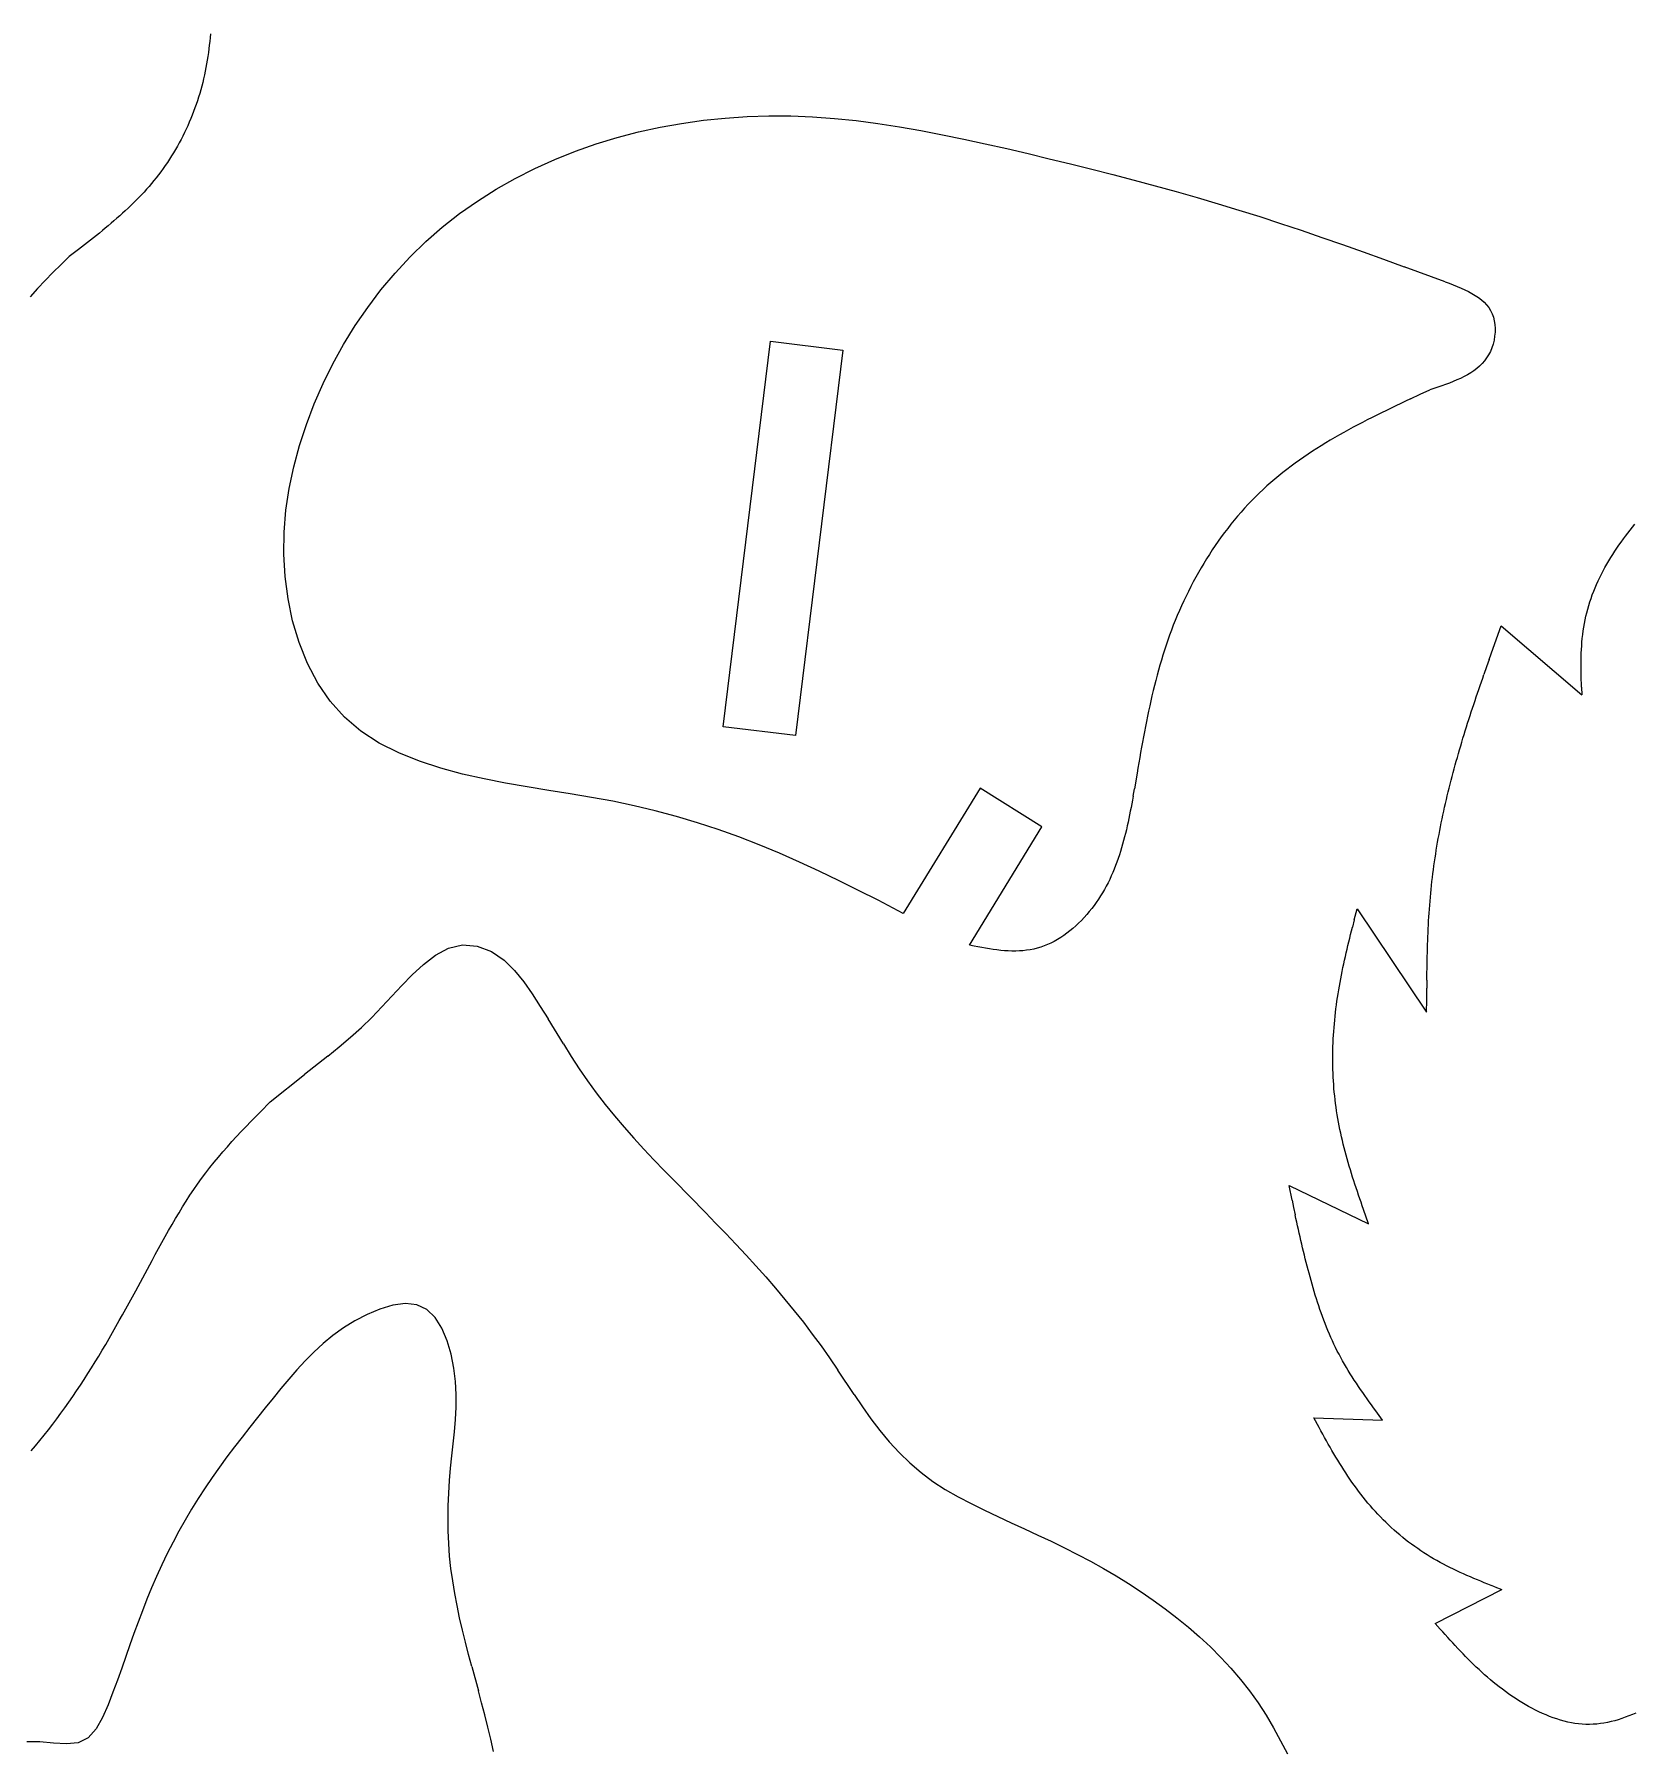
# Model space of a CAD drawing. Extents: x -3475 to 3475, y -2114 to 2114.
# Drawn here: x 1987 to 2620, y -1588 to -909 of the extents above; entities that cross this region are included whole.
import ezdxf

# ---------------------------------------------------------------- set-up
doc = ezdxf.new("R2010")
doc.units = 0
doc.header["$MEASUREMENT"] = 0
doc.layers.get('0').update_dxf_attribs({"linetype": 'CONTINUOUS'})

msp = doc.modelspace()

# ---------------------------------------------------------------- linework, layer by layer
for p, q in [((2056.57, -909.17), (2056.44, -910.67)), ((2055.96, -915.13), (2055.77, -916.62)), ((2056.13, -913.65), (2055.96, -915.13)), ((2056.29, -912.16), (2056.13, -913.65)), ((2056.44, -910.67), (2056.29, -912.16)), ((2054.82, -922.53), (2054.53, -924)), ((2055.09, -921.06), (2054.82, -922.53)), ((2055.33, -919.58), (2055.09, -921.06)), ((2055.56, -918.1), (2055.33, -919.58)), ((2055.77, -916.62), (2055.56, -918.1)), ((2053.54, -928.4), (2053.17, -929.86)), ((2053.89, -926.94), (2053.54, -928.4)), ((2054.22, -925.47), (2053.89, -926.94)), ((2054.53, -924), (2054.22, -925.47)), ((2051.44, -935.65), (2050.96, -937.09)), ((2051.91, -934.21), (2051.44, -935.65)), ((2052.35, -932.77), (2051.91, -934.21)), ((2052.77, -931.32), (2052.35, -932.77)), ((2053.17, -929.86), (2052.77, -931.32)), ((2048.8, -942.75), (2048.21, -944.15)), ((2049.37, -941.35), (2048.8, -942.75)), ((2049.92, -939.93), (2049.37, -941.35)), ((2050.45, -938.51), (2049.92, -939.93)), ((2050.96, -937.09), (2050.45, -938.51)), ((2251.82, -943.4), (2260.45, -942.51)), ((2260.45, -942.51), (2269.11, -941.93)), ((2269.11, -941.93), (2277.78, -941.67)), ((2277.78, -941.67), (2286.44, -941.7)), ((2286.44, -941.7), (2295.08, -942.04)), ((2295.08, -942.04), (2303.7, -942.67)), ((2303.7, -942.67), (2312.3, -943.55)), ((2045.65, -949.64), (2044.95, -950.99)), ((2046.32, -948.28), (2045.65, -949.64)), ((2046.97, -946.91), (2046.32, -948.28)), ((2047.6, -945.54), (2046.97, -946.91)), ((2048.21, -944.15), (2047.6, -945.54)), ((2217.72, -950.24), (2226.15, -948.03)), ((2226.15, -948.03), (2234.65, -946.16)), ((2234.65, -946.16), (2243.21, -944.62)), ((2243.21, -944.62), (2251.82, -943.4)), ((2312.3, -943.55), (2320.87, -944.66)), ((2320.87, -944.66), (2329.43, -945.97)), ((2329.43, -945.97), (2337.96, -947.46)), ((2337.96, -947.46), (2346.48, -949.1)), ((2346.48, -949.1), (2354.98, -950.86)), ((2041.98, -956.26), (2041.19, -957.54)), ((2042.76, -954.96), (2041.98, -956.26)), ((2043.51, -953.65), (2042.76, -954.96)), ((2044.24, -952.32), (2043.51, -953.65)), ((2044.95, -950.99), (2044.24, -952.32)), ((2193.02, -958.92), (2201.13, -955.68)), ((2201.13, -955.68), (2209.37, -952.79)), ((2209.37, -952.79), (2217.72, -950.24)), ((2354.98, -950.86), (2363.46, -952.72)), ((2363.46, -952.72), (2371.93, -954.64)), ((2371.93, -954.64), (2380.38, -956.6)), ((2380.38, -956.6), (2388.81, -958.61)), ((2037.84, -962.55), (2036.96, -963.76)), ((2038.71, -961.32), (2037.84, -962.55)), ((2039.56, -960.08), (2038.71, -961.32)), ((2040.38, -958.82), (2039.56, -960.08)), ((2041.19, -957.54), (2040.38, -958.82)), ((2177.28, -966.45), (2185.06, -962.51)), ((2185.06, -962.51), (2193.02, -958.92)), ((2388.81, -958.61), (2397.24, -960.65)), ((2397.24, -960.65), (2405.64, -962.73)), ((2405.64, -962.73), (2414.03, -964.87)), ((2032.27, -969.59), (2031.28, -970.71)), ((2033.24, -968.45), (2032.27, -969.59)), ((2034.19, -967.3), (2033.24, -968.45)), ((2035.13, -966.14), (2034.19, -967.3)), ((2036.05, -964.96), (2035.13, -966.14)), ((2036.96, -963.76), (2036.05, -964.96)), ((2169.7, -970.74), (2177.28, -966.45)), ((2414.03, -964.87), (2422.39, -967.06)), ((2422.39, -967.06), (2430.74, -969.31)), ((2430.74, -969.31), (2439.07, -971.61)), ((2026.12, -976.11), (2025.05, -977.15)), ((2027.18, -975.05), (2026.12, -976.11)), ((2028.23, -973.99), (2027.18, -975.05)), ((2029.26, -972.91), (2028.23, -973.99)), ((2030.28, -971.81), (2029.26, -972.91)), ((2031.28, -970.71), (2030.28, -971.81)), ((2155.24, -980.38), (2162.34, -975.38)), ((2162.34, -975.38), (2169.7, -970.74)), ((2439.07, -971.61), (2447.38, -973.99)), ((2447.38, -973.99), (2455.66, -976.43)), ((2455.66, -976.43), (2463.93, -978.95)), ((2018.39, -983.21), (2017.25, -984.19)), ((2019.53, -982.22), (2018.39, -983.21)), ((2020.65, -981.23), (2019.53, -982.22)), ((2021.77, -980.22), (2020.65, -981.23)), ((2022.87, -979.21), (2021.77, -980.22)), ((2023.97, -978.19), (2022.87, -979.21)), ((2025.05, -977.15), (2023.97, -978.19)), ((2148.41, -985.73), (2155.24, -980.38)), ((2463.93, -978.95), (2472.17, -981.55)), ((2472.17, -981.55), (2480.39, -984.22)), ((2010.25, -989.93), (2009.06, -990.87)), ((2011.43, -988.99), (2010.25, -989.93)), ((2012.61, -988.04), (2011.43, -988.99)), ((2013.78, -987.09), (2012.61, -988.04)), ((2014.94, -986.13), (2013.78, -987.09)), ((2016.1, -985.16), (2014.94, -986.13)), ((2017.25, -984.19), (2016.1, -985.16)), ((2141.87, -991.45), (2148.41, -985.73)), ((2480.39, -984.22), (2488.59, -986.96)), ((2488.59, -986.96), (2496.77, -989.76)), ((2496.77, -989.76), (2504.93, -992.61)), ((2000.68, -997.38), (1997.43, -1000.5)), ((2004.28, -994.6), (2000.68, -997.38)), ((2005.48, -993.67), (2004.28, -994.6)), ((2006.68, -992.74), (2005.48, -993.67)), ((2007.87, -991.81), (2006.68, -992.74)), ((2009.06, -990.87), (2007.87, -991.81)), ((2135.64, -997.5), (2141.87, -991.45)), ((2504.93, -992.61), (2513.09, -995.5)), ((2513.09, -995.5), (2521.23, -998.43)), ((1994.21, -1003.64), (1991.07, -1006.81)), ((1997.43, -1000.5), (1994.21, -1003.64)), ((2124.13, -1010.56), (2129.72, -1003.88)), ((2129.72, -1003.88), (2135.64, -997.5)), ((2521.23, -998.43), (2529.37, -1001.38)), ((2545.63, -1007.32), (2529.37, -1001.38)), ((1988.03, -1010.03), (1985.13, -1013.31)), ((1991.07, -1006.81), (1988.03, -1010.03)), ((2118.86, -1017.51), (2124.13, -1010.56)), ((2545.63, -1007.32), (2547.21, -1007.93)), ((2547.21, -1007.93), (2548.78, -1008.55)), ((2548.78, -1008.55), (2550.34, -1009.19)), ((2550.34, -1009.19), (2551.86, -1009.84)), ((2551.86, -1009.84), (2553.35, -1010.51)), ((2553.35, -1010.51), (2554.79, -1011.22)), ((2113.94, -1024.73), (2118.86, -1017.51)), ((2554.79, -1011.22), (2556.18, -1011.96)), ((2556.18, -1011.96), (2557.51, -1012.75)), ((2557.51, -1012.75), (2558.76, -1013.59)), ((2558.76, -1013.59), (2559.93, -1014.48)), ((2559.93, -1014.48), (2561.01, -1015.43)), ((2561.01, -1015.43), (2561.98, -1016.46)), ((2561.98, -1016.46), (2562.85, -1017.55)), ((2562.85, -1017.55), (2563.6, -1018.73)), ((2563.6, -1018.73), (2564.22, -1019.99)), ((2564.22, -1019.99), (2564.71, -1021.35)), ((2564.71, -1021.35), (2565.06, -1022.78)), ((2565.06, -1022.78), (2565.28, -1024.27)), ((2565.28, -1024.27), (2565.37, -1025.81)), ((2109.35, -1032.18), (2113.94, -1024.73)), ((2259.7, -1183.56), (2278.45, -1030.86)), ((2278.45, -1030.86), (2307.08, -1034.37)), ((2564.93, -1030.5), (2564.55, -1032.03)), ((2565.19, -1028.94), (2564.93, -1030.5)), ((2565.34, -1027.37), (2565.19, -1028.94)), ((2565.37, -1025.81), (2565.34, -1027.37)), ((2105.11, -1039.84), (2109.35, -1032.18)), ((2307.08, -1034.37), (2288.33, -1187.08)), ((2562.02, -1037.48), (2561.16, -1038.64)), ((2562.8, -1036.24), (2562.02, -1037.48)), ((2563.49, -1034.91), (2562.8, -1036.24)), ((2564.07, -1033.5), (2563.49, -1034.91)), ((2564.55, -1032.03), (2564.07, -1033.5)), ((2101.23, -1047.69), (2105.11, -1039.84)), ((2554.4, -1044.18), (2553.06, -1044.9)), ((2555.69, -1043.4), (2554.4, -1044.18)), ((2556.92, -1042.57), (2555.69, -1043.4)), ((2558.08, -1041.69), (2556.92, -1042.57)), ((2559.18, -1040.74), (2558.08, -1041.69)), ((2560.21, -1039.73), (2559.18, -1040.74)), ((2561.16, -1038.64), (2560.21, -1039.73)), ((2097.71, -1055.72), (2101.23, -1047.69)), ((2535.68, -1051.9), (2539.52, -1050.1)), ((2541.1, -1049.59), (2539.52, -1050.1)), ((2542.66, -1049.07), (2541.1, -1049.59)), ((2544.22, -1048.54), (2542.66, -1049.07)), ((2545.76, -1048), (2544.22, -1048.54)), ((2547.29, -1047.44), (2545.76, -1048)), ((2548.78, -1046.85), (2547.29, -1047.44)), ((2550.25, -1046.24), (2548.78, -1046.85)), ((2551.67, -1045.59), (2550.25, -1046.24)), ((2553.06, -1044.9), (2551.67, -1045.59)), ((2094.58, -1063.9), (2097.71, -1055.72)), ((2522.29, -1058.28), (2520.4, -1059.21)), ((2524.19, -1057.35), (2522.29, -1058.28)), ((2526.1, -1056.43), (2524.19, -1057.35)), ((2528.01, -1055.52), (2526.1, -1056.43)), ((2529.92, -1054.61), (2528.01, -1055.52)), ((2531.84, -1053.7), (2529.92, -1054.61)), ((2531.84, -1053.7), (2535.68, -1051.9)), ((2091.85, -1072.22), (2094.58, -1063.9)), ((2509.17, -1064.98), (2507.33, -1065.98)), ((2511.02, -1063.99), (2509.17, -1064.98)), ((2512.88, -1063.02), (2511.02, -1063.99)), ((2514.75, -1062.05), (2512.88, -1063.02)), ((2516.62, -1061.09), (2514.75, -1062.05)), ((2518.51, -1060.15), (2516.62, -1061.09)), ((2520.4, -1059.21), (2518.51, -1060.15)), ((2498.29, -1071.18), (2496.52, -1072.27)), ((2500.07, -1070.11), (2498.29, -1071.18)), ((2501.87, -1069.06), (2500.07, -1070.11)), ((2503.68, -1068.02), (2501.87, -1069.06)), ((2505.5, -1066.99), (2503.68, -1068.02)), ((2507.33, -1065.98), (2505.5, -1066.99)), ((2089.58, -1080.65), (2091.85, -1072.22)), ((2487.88, -1077.97), (2486.2, -1079.17)), ((2489.58, -1076.79), (2487.88, -1077.97)), ((2491.29, -1075.63), (2489.58, -1076.79)), ((2493.02, -1074.49), (2491.29, -1075.63)), ((2494.76, -1073.37), (2493.02, -1074.49)), ((2496.52, -1072.27), (2494.76, -1073.37)), ((2087.78, -1089.19), (2089.58, -1080.65)), ((2478.08, -1085.51), (2476.51, -1086.85)), ((2479.67, -1084.2), (2478.08, -1085.51)), ((2481.27, -1082.9), (2479.67, -1084.2)), ((2482.9, -1081.64), (2481.27, -1082.9)), ((2484.54, -1080.39), (2482.9, -1081.64)), ((2486.2, -1079.17), (2484.54, -1080.39)), ((2086.51, -1097.81), (2087.78, -1089.19)), ((2471.94, -1091.04), (2470.46, -1092.49)), ((2473.45, -1089.61), (2471.94, -1091.04)), ((2474.97, -1088.22), (2473.45, -1089.61)), ((2476.51, -1086.85), (2474.97, -1088.22)), ((2085.79, -1106.51), (2086.51, -1097.81)), ((2464.78, -1098.54), (2463.41, -1100.12)), ((2466.16, -1096.99), (2464.78, -1098.54)), ((2467.58, -1095.46), (2466.16, -1096.99)), ((2469.01, -1093.96), (2467.58, -1095.46)), ((2470.46, -1092.49), (2469.01, -1093.96)), ((2459.46, -1104.99), (2458.19, -1106.65)), ((2460.75, -1103.34), (2459.46, -1104.99)), ((2462.07, -1101.72), (2460.75, -1103.34)), ((2463.41, -1100.12), (2462.07, -1101.72)), ((2617.97, -1106.85), (2618.89, -1105.68)), ((2618.89, -1105.68), (2619.83, -1104.53)), ((2619.83, -1104.53), (2620.77, -1103.39)), ((2085.66, -1115.26), (2085.79, -1106.51)), ((2454.52, -1111.77), (2453.35, -1113.52)), ((2455.72, -1110.05), (2454.52, -1111.77)), ((2456.94, -1108.34), (2455.72, -1110.05)), ((2458.19, -1106.65), (2456.94, -1108.34)), ((2613.58, -1112.83), (2614.43, -1111.61)), ((2614.43, -1111.61), (2615.29, -1110.4)), ((2615.29, -1110.4), (2616.17, -1109.2)), ((2616.17, -1109.2), (2617.07, -1108.02)), ((2617.07, -1108.02), (2617.97, -1106.85)), ((2086.16, -1124.05), (2085.66, -1115.26)), ((2449.97, -1118.85), (2448.89, -1120.67)), ((2451.07, -1117.06), (2449.97, -1118.85)), ((2452.19, -1115.28), (2451.07, -1117.06)), ((2453.35, -1113.52), (2452.19, -1115.28)), ((2608.88, -1120.46), (2609.61, -1119.16)), ((2609.61, -1119.16), (2610.37, -1117.86)), ((2610.37, -1117.86), (2611.14, -1116.58)), ((2611.14, -1116.58), (2611.94, -1115.32)), ((2611.94, -1115.32), (2612.75, -1114.07)), ((2612.75, -1114.07), (2613.58, -1112.83)), ((2087.31, -1132.87), (2086.16, -1124.05)), ((2445.81, -1126.19), (2444.83, -1128.06)), ((2446.81, -1124.33), (2445.81, -1126.19)), ((2447.84, -1122.49), (2446.81, -1124.33)), ((2448.89, -1120.67), (2447.84, -1122.49)), ((2605.56, -1127.17), (2606.17, -1125.8)), ((2606.17, -1125.8), (2606.81, -1124.45)), ((2606.81, -1124.45), (2607.48, -1123.11)), ((2607.48, -1123.11), (2608.17, -1121.78)), ((2608.17, -1121.78), (2608.88, -1120.46)), ((2089.15, -1141.64), (2087.31, -1132.87)), ((2442.95, -1131.83), (2442.05, -1133.73)), ((2443.88, -1129.94), (2442.95, -1131.83)), ((2444.83, -1128.06), (2443.88, -1129.94)), ((2602.89, -1134.12), (2603.37, -1132.71)), ((2603.37, -1132.71), (2603.87, -1131.31)), ((2603.87, -1131.31), (2604.41, -1129.92)), ((2604.41, -1129.92), (2604.97, -1128.54)), ((2604.97, -1128.54), (2605.56, -1127.17)), ((2439.5, -1139.5), (2438.7, -1141.44)), ((2440.32, -1137.57), (2439.5, -1139.5)), ((2441.17, -1135.64), (2440.32, -1137.57)), ((2442.05, -1133.73), (2441.17, -1135.64)), ((2600.99, -1141.27), (2601.3, -1139.83)), ((2601.3, -1139.83), (2601.65, -1138.39)), ((2601.65, -1138.39), (2602.03, -1136.96)), ((2602.03, -1136.96), (2602.45, -1135.54)), ((2602.45, -1135.54), (2602.89, -1134.12)), ((2091.72, -1150.23), (2089.15, -1141.64)), ((2437.18, -1145.34), (2436.46, -1147.3)), ((2437.93, -1143.38), (2437.18, -1145.34)), ((2438.7, -1141.44), (2437.93, -1143.38)), ((2564.61, -1152.47), (2567.78, -1143.61)), ((2567.78, -1143.61), (2599.68, -1170.88)), ((2600.06, -1147.09), (2600.25, -1145.63)), ((2600.25, -1145.63), (2600.46, -1144.17)), ((2600.46, -1144.17), (2600.71, -1142.72)), ((2600.71, -1142.72), (2600.99, -1141.27)), ((2095.02, -1158.49), (2091.72, -1150.23)), ((2434.44, -1153.21), (2433.82, -1155.2)), ((2435.09, -1151.24), (2434.44, -1153.21)), ((2435.77, -1149.26), (2435.09, -1151.24)), ((2436.46, -1147.3), (2435.77, -1149.26)), ((2563.04, -1156.9), (2564.61, -1152.47)), ((2599.51, -1154.46), (2599.58, -1152.98)), ((2599.58, -1152.98), (2599.66, -1151.5)), ((2599.66, -1151.5), (2599.77, -1150.02)), ((2599.77, -1150.02), (2599.9, -1148.55)), ((2599.9, -1148.55), (2600.06, -1147.09)), ((2099.09, -1166.27), (2095.02, -1158.49)), ((2432.62, -1159.19), (2432.05, -1161.19)), ((2433.21, -1157.19), (2432.62, -1159.19)), ((2433.82, -1155.2), (2433.21, -1157.19)), ((2561.99, -1159.86), (2560.96, -1162.82)), ((2563.04, -1156.9), (2561.99, -1159.86)), ((2599.42, -1158.91), (2599.44, -1157.43)), ((2599.43, -1160.4), (2599.42, -1158.91)), ((2599.44, -1157.43), (2599.46, -1155.94)), ((2599.46, -1155.94), (2599.51, -1154.46)), ((2103.95, -1173.43), (2099.09, -1166.27)), ((2430.98, -1165.2), (2430.46, -1167.22)), ((2431.51, -1163.19), (2430.98, -1165.2)), ((2432.05, -1161.19), (2431.51, -1163.19)), ((2559.42, -1167.26), (2559.93, -1165.78)), ((2559.93, -1165.78), (2560.45, -1164.3)), ((2560.45, -1164.3), (2560.96, -1162.82)), ((2599.44, -1161.9), (2599.43, -1160.4)), ((2599.46, -1163.39), (2599.44, -1161.9)), ((2599.5, -1164.89), (2599.46, -1163.39)), ((2599.54, -1166.38), (2599.5, -1164.89)), ((2599.58, -1167.88), (2599.54, -1166.38)), ((2109.64, -1179.82), (2103.95, -1173.43)), ((2429.02, -1173.29), (2428.56, -1175.32)), ((2429.48, -1171.26), (2429.02, -1173.29)), ((2429.96, -1169.24), (2429.48, -1171.26)), ((2430.46, -1167.22), (2429.96, -1169.24)), ((2556.92, -1174.69), (2557.41, -1173.2)), ((2557.41, -1173.2), (2557.91, -1171.72)), ((2557.91, -1171.72), (2558.41, -1170.23)), ((2558.41, -1170.23), (2558.92, -1168.75)), ((2558.92, -1168.75), (2559.42, -1167.26)), ((2599.58, -1167.88), (2599.68, -1170.88)), ((2116.14, -1185.33), (2109.64, -1179.82)), ((2427.69, -1179.39), (2427.28, -1181.43)), ((2428.12, -1177.35), (2427.69, -1179.39)), ((2428.56, -1175.32), (2428.12, -1177.35)), ((2554.98, -1180.66), (2555.46, -1179.16)), ((2555.46, -1179.16), (2555.94, -1177.67)), ((2555.94, -1177.67), (2556.43, -1176.18)), ((2556.43, -1176.18), (2556.92, -1174.69)), ((2123.36, -1190), (2116.14, -1185.33)), ((2288.33, -1187.08), (2259.7, -1183.56)), ((2426.47, -1185.52), (2426.09, -1187.57)), ((2426.87, -1183.48), (2426.47, -1185.52)), ((2427.28, -1181.43), (2426.87, -1183.48)), ((2552.64, -1188.14), (2553.1, -1186.64)), ((2553.1, -1186.64), (2553.56, -1185.14)), ((2553.56, -1185.14), (2554.03, -1183.65)), ((2554.03, -1183.65), (2554.5, -1182.15)), ((2554.5, -1182.15), (2554.98, -1180.66)), ((2131.14, -1193.94), (2123.36, -1190)), ((2139.34, -1197.23), (2131.14, -1193.94)), ((2424.97, -1193.73), (2424.61, -1195.78)), ((2425.33, -1191.67), (2424.97, -1193.73)), ((2425.71, -1189.62), (2425.33, -1191.67)), ((2426.09, -1187.57), (2425.71, -1189.62)), ((2550.43, -1195.67), (2550.86, -1194.16)), ((2550.86, -1194.16), (2551.3, -1192.65)), ((2551.3, -1192.65), (2551.74, -1191.15)), ((2551.74, -1191.15), (2552.19, -1189.64)), ((2552.19, -1189.64), (2552.64, -1188.14)), ((2147.8, -1199.97), (2139.34, -1197.23)), ((2156.37, -1202.28), (2147.8, -1199.97)), ((2423.9, -1199.9), (2423.56, -1201.96)), ((2424.25, -1197.84), (2423.9, -1199.9)), ((2424.61, -1195.78), (2424.25, -1197.84)), ((2548.76, -1201.73), (2549.16, -1200.21)), ((2549.16, -1200.21), (2549.58, -1198.7)), ((2549.58, -1198.7), (2550, -1197.18)), ((2550, -1197.18), (2550.43, -1195.67)), ((2164.94, -1204.23), (2156.37, -1202.28)), ((2173.5, -1205.91), (2164.94, -1204.23)), ((2182.04, -1207.4), (2173.5, -1205.91)), ((2190.55, -1208.79), (2182.04, -1207.4)), ((2423.56, -1201.96), (2422.52, -1208.14)), ((2547.19, -1207.82), (2547.57, -1206.29)), ((2547.57, -1206.29), (2547.96, -1204.77)), ((2547.96, -1204.77), (2548.35, -1203.25)), ((2548.35, -1203.25), (2548.76, -1201.73)), ((2199.05, -1210.14), (2190.55, -1208.79)), ((2207.52, -1211.55), (2199.05, -1210.14)), ((2215.96, -1213.08), (2207.52, -1211.55)), ((2224.38, -1214.83), (2215.96, -1213.08)), ((2361.4, -1207.87), (2330.94, -1257.57)), ((2385.87, -1223.16), (2361.4, -1207.87)), ((2421.44, -1214.05), (2421.17, -1215.52)), ((2421.72, -1212.57), (2421.44, -1214.05)), ((2421.99, -1211.09), (2421.72, -1212.57)), ((2421.99, -1211.09), (2422.52, -1208.14)), ((2545.38, -1215.46), (2545.72, -1213.93)), ((2545.72, -1213.93), (2546.08, -1212.4)), ((2546.08, -1212.4), (2546.44, -1210.87)), ((2546.44, -1210.87), (2546.81, -1209.34)), ((2546.81, -1209.34), (2547.19, -1207.82)), ((2232.77, -1216.83), (2224.38, -1214.83)), ((2241.12, -1219.08), (2232.77, -1216.83)), ((2249.42, -1221.57), (2241.12, -1219.08)), ((2420.29, -1219.93), (2419.98, -1221.39)), ((2420.59, -1218.46), (2420.29, -1219.93)), ((2420.88, -1216.99), (2420.59, -1218.46)), ((2421.17, -1215.52), (2420.88, -1216.99)), ((2544.06, -1221.61), (2544.38, -1220.07)), ((2544.38, -1220.07), (2544.7, -1218.53)), ((2544.7, -1218.53), (2545.04, -1217)), ((2545.04, -1217), (2545.38, -1215.46)), ((2257.66, -1224.29), (2249.42, -1221.57)), ((2265.83, -1227.21), (2257.66, -1224.29)), ((2273.94, -1230.34), (2265.83, -1227.21)), ((2357.14, -1270.02), (2385.87, -1223.16)), ((2418.62, -1227.2), (2418.24, -1228.64)), ((2418.98, -1225.76), (2418.62, -1227.2)), ((2419.33, -1224.31), (2418.98, -1225.76)), ((2419.66, -1222.85), (2419.33, -1224.31)), ((2419.98, -1221.39), (2419.66, -1222.85)), ((2542.6, -1229.32), (2542.88, -1227.77)), ((2542.88, -1227.77), (2543.16, -1226.23)), ((2543.16, -1226.23), (2543.45, -1224.69)), ((2543.45, -1224.69), (2543.75, -1223.15)), ((2543.75, -1223.15), (2544.06, -1221.61)), ((2281.95, -1233.66), (2273.94, -1230.34)), ((2289.88, -1237.15), (2281.95, -1233.66)), ((2416.56, -1234.33), (2416.09, -1235.74)), ((2417.01, -1232.92), (2416.56, -1234.33)), ((2417.44, -1231.5), (2417.01, -1232.92)), ((2417.85, -1230.07), (2417.44, -1231.5)), ((2418.24, -1228.64), (2417.85, -1230.07)), ((2541.59, -1235.51), (2541.83, -1233.96)), ((2541.83, -1233.96), (2542.08, -1232.41)), ((2542.08, -1232.41), (2542.34, -1230.86)), ((2542.34, -1230.86), (2542.6, -1229.32)), ((2297.73, -1240.79), (2289.88, -1237.15)), ((2305.53, -1244.54), (2297.73, -1240.79)), ((2413.96, -1241.27), (2413.36, -1242.63)), ((2414.53, -1239.9), (2413.96, -1241.27)), ((2415.07, -1238.52), (2414.53, -1239.9)), ((2415.59, -1237.13), (2415.07, -1238.52)), ((2416.09, -1235.74), (2415.59, -1237.13)), ((2540.73, -1241.72), (2540.93, -1240.16)), ((2540.93, -1240.16), (2541.14, -1238.61)), ((2541.14, -1238.61), (2541.36, -1237.06)), ((2541.36, -1237.06), (2541.59, -1235.51)), ((2313.27, -1248.38), (2305.53, -1244.54)), ((2320.99, -1252.28), (2313.27, -1248.38)), ((2410.66, -1247.96), (2409.91, -1249.26)), ((2411.39, -1246.64), (2410.66, -1247.96)), ((2412.07, -1245.32), (2411.39, -1246.64)), ((2412.73, -1243.98), (2412.07, -1245.32)), ((2413.36, -1242.63), (2412.73, -1243.98)), ((2539.87, -1249.5), (2540.02, -1247.94)), ((2540.02, -1247.94), (2540.18, -1246.39)), ((2540.18, -1246.39), (2540.35, -1244.83)), ((2540.35, -1244.83), (2540.53, -1243.27)), ((2540.53, -1243.27), (2540.73, -1241.72)), ((2330.94, -1257.57), (2320.99, -1252.28)), ((2406.53, -1254.34), (2405.6, -1255.56)), ((2407.43, -1253.09), (2406.53, -1254.34)), ((2408.29, -1251.83), (2407.43, -1253.09)), ((2409.12, -1250.55), (2408.29, -1251.83)), ((2409.91, -1249.26), (2409.12, -1250.55)), ((2539.35, -1255.74), (2539.47, -1254.18)), ((2539.47, -1254.18), (2539.59, -1252.62)), ((2539.59, -1252.62), (2539.72, -1251.06)), ((2539.72, -1251.06), (2539.87, -1249.5)), ((2400.44, -1261.32), (2399.32, -1262.38)), ((2401.54, -1260.23), (2400.44, -1261.32)), ((2402.6, -1259.11), (2401.54, -1260.23)), ((2403.63, -1257.95), (2402.6, -1259.11)), ((2404.63, -1256.77), (2403.63, -1257.95)), ((2405.6, -1255.56), (2404.63, -1256.77)), ((2509.58, -1259.97), (2508.85, -1262.88)), ((2509.58, -1259.97), (2510.68, -1255.6)), ((2510.68, -1255.6), (2538.26, -1296.53)), ((2538.88, -1263.56), (2538.96, -1262)), ((2538.96, -1262), (2539.05, -1260.43)), ((2539.05, -1260.43), (2539.14, -1258.87)), ((2539.14, -1258.87), (2539.24, -1257.31)), ((2539.24, -1257.31), (2539.35, -1255.74)), ((2390.77, -1268.53), (2389.46, -1269.21)), ((2392.06, -1267.81), (2390.77, -1268.53)), ((2393.33, -1267.02), (2392.06, -1267.81)), ((2394.57, -1266.19), (2393.33, -1267.02)), ((2395.8, -1265.3), (2394.57, -1266.19)), ((2397, -1264.37), (2395.8, -1265.3)), ((2398.17, -1263.39), (2397, -1264.37)), ((2399.32, -1262.38), (2398.17, -1263.39)), ((2507.08, -1270.17), (2507.43, -1268.71)), ((2507.43, -1268.71), (2507.78, -1267.25)), ((2507.78, -1267.25), (2508.13, -1265.79)), ((2508.13, -1265.79), (2508.49, -1264.34)), ((2508.49, -1264.34), (2508.85, -1262.88)), ((2538.63, -1269.83), (2538.68, -1268.26)), ((2538.68, -1268.26), (2538.74, -1266.7)), ((2538.74, -1266.7), (2538.81, -1265.13)), ((2538.81, -1265.13), (2538.88, -1263.56)), ((2140.93, -1277.76), (2145.73, -1274.04)), ((2145.73, -1274.04), (2150.92, -1271.2)), ((2150.92, -1271.2), (2156.47, -1269.86)), ((2156.47, -1269.86), (2162.26, -1270.44)), ((2162.26, -1270.44), (2167.88, -1272.61)), ((2167.88, -1272.61), (2172.85, -1275.92)), ((2359, -1270.43), (2357.14, -1270.02)), ((2360.52, -1270.73), (2359, -1270.43)), ((2362.04, -1271.01), (2360.52, -1270.73)), ((2363.56, -1271.28), (2362.04, -1271.01)), ((2365.08, -1271.53), (2363.56, -1271.28)), ((2366.59, -1271.75), (2365.08, -1271.53)), ((2368.09, -1271.95), (2366.59, -1271.75)), ((2369.59, -1272.11), (2368.09, -1271.95)), ((2371.08, -1272.24), (2369.59, -1272.11)), ((2372.56, -1272.33), (2371.08, -1272.24)), ((2374.03, -1272.38), (2372.56, -1272.33)), ((2375.5, -1272.38), (2374.03, -1272.38)), ((2376.95, -1272.33), (2375.5, -1272.38)), ((2378.39, -1272.24), (2376.95, -1272.33)), ((2379.82, -1272.08), (2378.39, -1272.24)), ((2381.24, -1271.87), (2379.82, -1272.08)), ((2382.65, -1271.59), (2381.24, -1271.87)), ((2384.04, -1271.25), (2382.65, -1271.59)), ((2385.42, -1270.84), (2384.04, -1271.25)), ((2386.78, -1270.36), (2385.42, -1270.84)), ((2388.13, -1269.81), (2386.78, -1270.36)), ((2389.46, -1269.21), (2388.13, -1269.81)), ((2505.75, -1276.02), (2506.07, -1274.56)), ((2506.07, -1274.56), (2506.4, -1273.09)), ((2506.4, -1273.09), (2506.74, -1271.63)), ((2506.74, -1271.63), (2507.08, -1270.17)), ((2538.46, -1276.1), (2538.49, -1274.53)), ((2538.49, -1274.53), (2538.53, -1272.97)), ((2538.53, -1272.97), (2538.58, -1271.4)), ((2538.58, -1271.4), (2538.63, -1269.83)), ((2132.36, -1285.97), (2136.5, -1281.79)), ((2136.5, -1281.79), (2140.93, -1277.76)), ((2172.85, -1275.92), (2177.03, -1280.01)), ((2177.03, -1280.01), (2180.66, -1284.59)), ((2504.24, -1283.36), (2504.53, -1281.89)), ((2504.53, -1281.89), (2504.82, -1280.42)), ((2504.82, -1280.42), (2505.12, -1278.95)), ((2505.12, -1278.95), (2505.43, -1277.49)), ((2505.43, -1277.49), (2505.75, -1276.02)), ((2538.36, -1282.38), (2538.38, -1280.81)), ((2538.38, -1280.81), (2538.4, -1279.24)), ((2538.4, -1279.24), (2538.43, -1277.67)), ((2538.43, -1277.67), (2538.46, -1276.1)), ((2128.4, -1290.21), (2132.36, -1285.97)), ((2180.66, -1284.59), (2184.02, -1289.38)), ((2503.2, -1289.27), (2503.45, -1287.79)), ((2503.45, -1287.79), (2503.7, -1286.31)), ((2503.7, -1286.31), (2503.97, -1284.84)), ((2503.97, -1284.84), (2504.24, -1283.36)), ((2538.28, -1291.81), (2538.31, -1287.1)), ((2538.34, -1283.95), (2538.31, -1287.1)), ((2538.34, -1283.95), (2538.36, -1282.38)), ((2120.52, -1298.63), (2124.49, -1294.46)), ((2124.49, -1294.46), (2128.4, -1290.21)), ((2184.02, -1289.38), (2187.22, -1294.27)), ((2187.22, -1294.27), (2190.32, -1299.21)), ((2502.16, -1296.7), (2502.35, -1295.21)), ((2502.35, -1295.21), (2502.54, -1293.72)), ((2502.54, -1293.72), (2502.75, -1292.24)), ((2502.75, -1292.24), (2502.97, -1290.75)), ((2502.97, -1290.75), (2503.2, -1289.27)), ((2538.26, -1296.53), (2538.28, -1291.81)), ((2112.06, -1306.54), (2116.39, -1302.66)), ((2116.39, -1302.66), (2120.52, -1298.63)), ((2196.41, -1309.16), (2190.32, -1299.21)), ((2501.46, -1304.2), (2501.57, -1302.69)), ((2501.57, -1302.69), (2501.7, -1301.19)), ((2501.7, -1301.19), (2501.84, -1299.69)), ((2501.84, -1299.69), (2502, -1298.2)), ((2502, -1298.2), (2502.16, -1296.7)), ((2107.6, -1310.3), (2112.06, -1306.54)), ((2196.41, -1309.16), (2199.49, -1314.1)), ((2501.15, -1310.21), (2501.21, -1308.71)), ((2501.21, -1308.71), (2501.28, -1307.2)), ((2501.28, -1307.2), (2501.36, -1305.7)), ((2501.36, -1305.7), (2501.46, -1304.2)), ((2103.04, -1313.98), (2093.87, -1321.25)), ((2103.04, -1313.98), (2107.6, -1310.3)), ((2199.49, -1314.1), (2202.66, -1318.98)), ((2501.08, -1314.74), (2501.09, -1313.23)), ((2501.08, -1316.24), (2501.08, -1314.74)), ((2501.1, -1317.75), (2501.08, -1316.24)), ((2501.09, -1313.23), (2501.11, -1311.72)), ((2501.11, -1311.72), (2501.15, -1310.21)), ((2080.2, -1332.14), (2093.87, -1321.25)), ((2202.66, -1318.98), (2205.96, -1323.78)), ((2501.14, -1319.25), (2501.1, -1317.75)), ((2501.19, -1320.76), (2501.14, -1319.25)), ((2501.26, -1322.26), (2501.19, -1320.76)), ((2501.34, -1323.76), (2501.26, -1322.26)), ((2205.96, -1323.78), (2209.41, -1328.48)), ((2209.41, -1328.48), (2212.98, -1333.09)), ((2501.44, -1325.27), (2501.34, -1323.76)), ((2501.55, -1326.76), (2501.44, -1325.27)), ((2501.68, -1328.26), (2501.55, -1326.76)), ((2501.83, -1329.76), (2501.68, -1328.26)), ((2502, -1331.25), (2501.83, -1329.76)), ((2074.47, -1337.96), (2076.37, -1336.02)), ((2080.2, -1332.14), (2076.37, -1336.02)), ((2212.98, -1333.09), (2216.66, -1337.62)), ((2502.18, -1332.74), (2502, -1331.25)), ((2502.38, -1334.22), (2502.18, -1332.74)), ((2502.59, -1335.71), (2502.38, -1334.22)), ((2502.82, -1337.19), (2502.59, -1335.71)), ((2068.81, -1343.84), (2070.68, -1341.87)), ((2070.68, -1341.87), (2072.57, -1339.91)), ((2072.57, -1339.91), (2074.47, -1337.96)), ((2216.66, -1337.62), (2220.45, -1342.07)), ((2220.45, -1342.07), (2224.31, -1346.45)), ((2503.07, -1338.66), (2502.82, -1337.19)), ((2503.34, -1340.14), (2503.07, -1338.66)), ((2503.62, -1341.6), (2503.34, -1340.14)), ((2503.92, -1343.07), (2503.62, -1341.6)), ((2504.23, -1344.53), (2503.92, -1343.07)), ((2061.53, -1351.87), (2063.31, -1349.84)), ((2063.31, -1349.84), (2065.12, -1347.82)), ((2065.12, -1347.82), (2066.96, -1345.82)), ((2066.96, -1345.82), (2068.81, -1343.84)), ((2224.31, -1346.45), (2228.25, -1350.77)), ((2504.56, -1345.99), (2504.23, -1344.53)), ((2504.9, -1347.45), (2504.56, -1345.99)), ((2505.25, -1348.9), (2504.9, -1347.45)), ((2505.62, -1350.35), (2505.25, -1348.9)), ((2056.36, -1358.12), (2058.05, -1356.01)), ((2058.05, -1356.01), (2059.77, -1353.93)), ((2059.77, -1353.93), (2061.53, -1351.87)), ((2228.25, -1350.77), (2232.24, -1355.03)), ((2232.24, -1355.03), (2236.27, -1359.24)), ((2506, -1351.8), (2505.62, -1350.35)), ((2506.39, -1353.25), (2506, -1351.8)), ((2506.79, -1354.69), (2506.39, -1353.25)), ((2507.2, -1356.13), (2506.79, -1354.69)), ((2507.63, -1357.57), (2507.2, -1356.13)), ((2051.52, -1364.62), (2053.09, -1362.42)), ((2053.09, -1362.42), (2054.71, -1360.26)), ((2054.71, -1360.26), (2056.36, -1358.12)), ((2236.27, -1359.24), (2240.34, -1363.42)), ((2240.34, -1363.42), (2252.6, -1375.89)), ((2508.06, -1359.01), (2507.63, -1357.57)), ((2508.5, -1360.44), (2508.06, -1359.01)), ((2508.95, -1361.88), (2508.5, -1360.44)), ((2509.4, -1363.31), (2508.95, -1361.88)), ((2509.86, -1364.74), (2509.4, -1363.31)), ((2047, -1371.37), (2048.48, -1369.09)), ((2048.48, -1369.09), (2049.98, -1366.85)), ((2049.98, -1366.85), (2051.52, -1364.62)), ((2483.75, -1365.2), (2515.25, -1380.41)), ((2484.97, -1371.01), (2483.75, -1365.2)), ((2510.33, -1366.17), (2509.86, -1364.74)), ((2510.81, -1367.6), (2510.33, -1366.17)), ((2511.29, -1369.02), (2510.81, -1367.6)), ((2511.77, -1370.45), (2511.29, -1369.02)), ((2512.26, -1371.87), (2511.77, -1370.45)), ((2042.75, -1378.3), (2044.14, -1375.97)), ((2044.14, -1375.97), (2045.56, -1373.66)), ((2045.56, -1373.66), (2047, -1371.37)), ((2252.6, -1375.89), (2256.67, -1380.07)), ((2484.97, -1371.01), (2485.58, -1373.92)), ((2485.58, -1373.92), (2486.2, -1376.82)), ((2486.51, -1378.27), (2486.2, -1376.82)), ((2512.75, -1373.3), (2512.26, -1371.87)), ((2513.25, -1374.72), (2512.75, -1373.3)), ((2515.25, -1380.41), (2513.25, -1374.72)), ((2038.68, -1385.37), (2040.02, -1383.01)), ((2040.02, -1383.01), (2041.37, -1380.65)), ((2041.37, -1380.65), (2042.75, -1378.3)), ((2256.67, -1380.07), (2260.71, -1384.27)), ((2486.83, -1379.73), (2486.51, -1378.27)), ((2487.15, -1381.18), (2486.83, -1379.73)), ((2487.47, -1382.63), (2487.15, -1381.18)), ((2487.79, -1384.08), (2487.47, -1382.63)), ((2488.12, -1385.53), (2487.79, -1384.08)), ((2034.74, -1392.52), (2036.05, -1390.13)), ((2036.05, -1390.13), (2037.36, -1387.75)), ((2037.36, -1387.75), (2038.68, -1385.37)), ((2260.71, -1384.27), (2264.72, -1388.5)), ((2264.72, -1388.5), (2268.7, -1392.77)), ((2488.46, -1386.98), (2488.12, -1385.53)), ((2488.8, -1388.43), (2488.46, -1386.98)), ((2489.14, -1389.87), (2488.8, -1388.43)), ((2489.49, -1391.32), (2489.14, -1389.87)), ((2026.99, -1406.86), (2033.45, -1394.91)), ((2033.45, -1394.91), (2034.74, -1392.52)), ((2268.7, -1392.77), (2272.63, -1397.08)), ((2272.63, -1397.08), (2276.51, -1401.43)), ((2489.84, -1392.77), (2489.49, -1391.32)), ((2490.2, -1394.21), (2489.84, -1392.77)), ((2490.56, -1395.66), (2490.2, -1394.21)), ((2490.93, -1397.1), (2490.56, -1395.66)), ((2491.31, -1398.55), (2490.93, -1397.1)), ((2276.51, -1401.43), (2280.33, -1405.83)), ((2491.69, -1399.99), (2491.31, -1398.55)), ((2492.08, -1401.43), (2491.69, -1399.99)), ((2492.48, -1402.87), (2492.08, -1401.43)), ((2492.89, -1404.31), (2492.48, -1402.87)), ((2493.3, -1405.75), (2492.89, -1404.31)), ((2024.4, -1411.62), (2025.7, -1409.24)), ((2025.7, -1409.24), (2026.99, -1406.86)), ((2280.33, -1405.83), (2284.09, -1410.29)), ((2284.09, -1410.29), (2287.79, -1414.81)), ((2493.73, -1407.18), (2493.3, -1405.75)), ((2494.16, -1408.61), (2493.73, -1407.18)), ((2494.61, -1410.04), (2494.16, -1408.61)), ((2495.06, -1411.46), (2494.61, -1410.04)), ((2020.47, -1418.73), (2021.79, -1416.37)), ((2021.79, -1416.37), (2023.1, -1413.99)), ((2023.1, -1413.99), (2024.4, -1411.62)), ((2118.61, -1416.28), (2113.74, -1418.84)), ((2123.71, -1414.12), (2118.61, -1416.28)), ((2128.85, -1412.6), (2123.71, -1414.12)), ((2133.8, -1411.97), (2128.85, -1412.6)), ((2138.36, -1412.48), (2133.8, -1411.97)), ((2142.31, -1414.36), (2138.36, -1412.48)), ((2145.6, -1417.54), (2142.31, -1414.36)), ((2148.25, -1421.75), (2145.6, -1417.54)), ((2287.79, -1414.81), (2291.41, -1419.38)), ((2495.53, -1412.88), (2495.06, -1411.46)), ((2496.01, -1414.29), (2495.53, -1412.88)), ((2496.5, -1415.7), (2496.01, -1414.29)), ((2497, -1417.11), (2496.5, -1415.7)), ((2497.52, -1418.5), (2497, -1417.11)), ((2016.46, -1425.79), (2017.81, -1423.45)), ((2017.81, -1423.45), (2019.15, -1421.09)), ((2019.15, -1421.09), (2020.47, -1418.73)), ((2105.06, -1424.64), (2101.17, -1427.82)), ((2109.24, -1421.63), (2105.06, -1424.64)), ((2113.74, -1418.84), (2109.24, -1421.63)), ((2150.34, -1426.68), (2148.25, -1421.75)), ((2291.41, -1419.38), (2294.96, -1424.02)), ((2294.96, -1424.02), (2298.41, -1428.71)), ((2498.05, -1419.89), (2497.52, -1418.5)), ((2498.6, -1421.28), (2498.05, -1419.89)), ((2499.16, -1422.66), (2498.6, -1421.28)), ((2499.73, -1424.03), (2499.16, -1422.66)), ((2500.33, -1425.39), (2499.73, -1424.03)), ((2012.33, -1432.79), (2013.72, -1430.47)), ((2013.72, -1430.47), (2015.1, -1428.13)), ((2015.1, -1428.13), (2016.46, -1425.79)), ((2097.51, -1431.16), (2094.06, -1434.64)), ((2101.17, -1427.82), (2097.51, -1431.16)), ((2151.89, -1432.03), (2150.34, -1426.68)), ((2298.41, -1428.71), (2301.78, -1433.48)), ((2500.93, -1426.74), (2500.33, -1425.39)), ((2501.56, -1428.09), (2500.93, -1426.74)), ((2502.2, -1429.42), (2501.56, -1428.09)), ((2502.87, -1430.75), (2502.2, -1429.42)), ((2503.55, -1432.06), (2502.87, -1430.75)), ((2008.04, -1439.7), (2009.49, -1437.41)), ((2009.49, -1437.41), (2010.92, -1435.1)), ((2010.92, -1435.1), (2012.33, -1432.79)), ((2090.77, -1438.23), (2087.59, -1441.9)), ((2094.06, -1434.64), (2090.77, -1438.23)), ((2152.96, -1437.52), (2151.89, -1432.03)), ((2153.6, -1442.86), (2152.96, -1437.52)), ((2301.78, -1433.48), (2305.05, -1438.3)), ((2311.5, -1448.03), (2305.05, -1438.3)), ((2504.25, -1433.37), (2503.55, -1432.06)), ((2504.96, -1434.67), (2504.25, -1433.37)), ((2505.7, -1435.95), (2504.96, -1434.67)), ((2506.45, -1437.23), (2505.7, -1435.95)), ((2507.21, -1438.5), (2506.45, -1437.23)), ((2003.59, -1446.51), (2005.1, -1444.25)), ((2005.1, -1444.25), (2006.58, -1441.98)), ((2006.58, -1441.98), (2008.04, -1439.7)), ((2087.59, -1441.9), (2084.48, -1445.64)), ((2153.88, -1448.01), (2153.6, -1442.86)), ((2508, -1439.76), (2507.21, -1438.5)), ((2508.79, -1441.02), (2508, -1439.76)), ((2509.6, -1442.26), (2508.79, -1441.02)), ((2510.41, -1443.51), (2509.6, -1442.26)), ((2511.24, -1444.74), (2510.41, -1443.51)), ((2512.08, -1445.97), (2511.24, -1444.74)), ((1998.96, -1453.19), (2000.53, -1450.98)), ((2000.53, -1450.98), (2002.07, -1448.75)), ((2002.07, -1448.75), (2003.59, -1446.51)), ((2081.4, -1449.42), (2078.32, -1453.23)), ((2084.48, -1445.64), (2081.4, -1449.42)), ((2153.85, -1453), (2153.88, -1448.01)), ((2311.5, -1448.03), (2314.77, -1452.85)), ((2512.93, -1447.2), (2512.08, -1445.97)), ((2513.78, -1448.42), (2512.93, -1447.2)), ((2514.65, -1449.64), (2513.78, -1448.42)), ((2515.52, -1450.85), (2514.65, -1449.64)), ((2516.39, -1452.06), (2515.52, -1450.85)), ((1994.12, -1459.75), (1995.76, -1457.58)), ((1995.76, -1457.58), (1997.37, -1455.39)), ((1997.37, -1455.39), (1998.96, -1453.19)), ((2075.24, -1457.06), (2072.17, -1460.92)), ((2078.32, -1453.23), (2075.24, -1457.06)), ((2153.19, -1462.71), (2153.6, -1457.89)), ((2153.6, -1457.89), (2153.85, -1453)), ((2314.77, -1452.85), (2318.16, -1457.6)), ((2318.16, -1457.6), (2321.7, -1462.24)), ((2493.52, -1457.17), (2520.81, -1458.09)), ((2495.66, -1461.09), (2493.52, -1457.17)), ((2517.27, -1453.27), (2516.39, -1452.06)), ((2518.15, -1454.48), (2517.27, -1453.27)), ((2520.81, -1458.09), (2518.15, -1454.48)), ((1989.07, -1466.14), (1990.78, -1464.03)), ((1990.78, -1464.03), (1992.46, -1461.9)), ((1992.46, -1461.9), (1994.12, -1459.75)), ((2069.12, -1464.82), (2066.1, -1468.75)), ((2072.17, -1460.92), (2069.12, -1464.82)), ((2152.69, -1467.5), (2153.19, -1462.71)), ((2321.7, -1462.24), (2325.45, -1466.73)), ((2496.38, -1462.4), (2495.66, -1461.09)), ((2497.1, -1463.7), (2496.38, -1462.4)), ((2497.82, -1465), (2497.1, -1463.7)), ((2498.55, -1466.3), (2497.82, -1465)), ((1985.57, -1470.31), (1987.33, -1468.24)), ((1987.33, -1468.24), (1989.07, -1466.14)), ((2066.1, -1468.75), (2063.11, -1472.72)), ((2151.71, -1477.17), (2152.18, -1472.31)), ((2152.18, -1472.31), (2152.69, -1467.5)), ((2325.45, -1466.73), (2329.42, -1471.03)), ((2329.42, -1471.03), (2333.63, -1475.09)), ((2499.28, -1467.59), (2498.55, -1466.3)), ((2500.02, -1468.88), (2499.28, -1467.59)), ((2500.77, -1470.17), (2500.02, -1468.88)), ((2501.52, -1471.45), (2500.77, -1470.17)), ((2502.28, -1472.73), (2501.52, -1471.45)), ((2060.17, -1476.75), (2057.3, -1480.82)), ((2063.11, -1472.72), (2060.17, -1476.75)), ((2151.31, -1482.08), (2151.71, -1477.17)), ((2333.63, -1475.09), (2338.06, -1478.89)), ((2338.06, -1478.89), (2342.73, -1482.37)), ((2503.04, -1474), (2502.28, -1472.73)), ((2503.82, -1475.26), (2503.04, -1474)), ((2504.6, -1476.52), (2503.82, -1475.26)), ((2505.4, -1477.77), (2504.6, -1476.52)), ((2506.2, -1479.02), (2505.4, -1477.77)), ((2507.02, -1480.25), (2506.2, -1479.02)), ((2054.49, -1484.95), (2051.76, -1489.14)), ((2057.3, -1480.82), (2054.49, -1484.95)), ((2151, -1487.03), (2151.31, -1482.08)), ((2342.73, -1482.37), (2347.61, -1485.55)), ((2347.61, -1485.55), (2352.66, -1488.48)), ((2507.85, -1481.48), (2507.02, -1480.25)), ((2508.69, -1482.7), (2507.85, -1481.48)), ((2509.54, -1483.91), (2508.69, -1482.7)), ((2510.41, -1485.11), (2509.54, -1483.91)), ((2511.3, -1486.3), (2510.41, -1485.11)), ((2051.76, -1489.14), (2049.11, -1493.39)), ((2150.7, -1497), (2150.79, -1492.01)), ((2150.79, -1492.01), (2151, -1487.03)), ((2352.66, -1488.48), (2357.84, -1491.2)), ((2357.84, -1491.2), (2363.09, -1493.78)), ((2512.19, -1487.48), (2511.3, -1486.3)), ((2513.11, -1488.65), (2512.19, -1487.48)), ((2514.04, -1489.8), (2513.11, -1488.65)), ((2514.99, -1490.95), (2514.04, -1489.8)), ((2515.96, -1492.08), (2514.99, -1490.95)), ((2516.94, -1493.2), (2515.96, -1492.08)), ((2046.56, -1497.71), (2044.11, -1502.09)), ((2049.11, -1493.39), (2046.56, -1497.71)), ((2150.75, -1502), (2150.7, -1497)), ((2363.09, -1493.78), (2368.38, -1496.28)), ((2368.38, -1496.28), (2373.68, -1498.73)), ((2373.68, -1498.73), (2378.98, -1501.16)), ((2517.94, -1494.31), (2516.94, -1493.2)), ((2518.96, -1495.4), (2517.94, -1494.31)), ((2519.99, -1496.48), (2518.96, -1495.4)), ((2521.03, -1497.54), (2519.99, -1496.48)), ((2522.09, -1498.59), (2521.03, -1497.54)), ((2523.17, -1499.63), (2522.09, -1498.59)), ((2044.11, -1502.09), (2041.76, -1506.51)), ((2150.95, -1506.99), (2150.75, -1502)), ((2378.98, -1501.16), (2384.26, -1503.61)), ((2384.26, -1503.61), (2389.53, -1506.09)), ((2389.53, -1506.09), (2394.77, -1508.65)), ((2524.26, -1500.64), (2523.17, -1499.63)), ((2525.37, -1501.65), (2524.26, -1500.64)), ((2526.49, -1502.63), (2525.37, -1501.65)), ((2527.63, -1503.6), (2526.49, -1502.63)), ((2528.78, -1504.55), (2527.63, -1503.6)), ((2529.94, -1505.48), (2528.78, -1504.55)), ((2531.12, -1506.4), (2529.94, -1505.48)), ((2039.5, -1510.98), (2037.33, -1515.48)), ((2041.76, -1506.51), (2039.5, -1510.98)), ((2151.31, -1511.95), (2150.95, -1506.99)), ((2151.84, -1516.9), (2151.31, -1511.95)), ((2394.77, -1508.65), (2399.97, -1511.29)), ((2399.97, -1511.29), (2405.12, -1514.03)), ((2532.31, -1507.29), (2531.12, -1506.4)), ((2533.51, -1508.17), (2532.31, -1507.29)), ((2534.72, -1509.02), (2533.51, -1508.17)), ((2535.95, -1509.86), (2534.72, -1509.02)), ((2537.19, -1510.68), (2535.95, -1509.86)), ((2538.44, -1511.47), (2537.19, -1510.68)), ((2539.71, -1512.24), (2538.44, -1511.47)), ((2540.98, -1513), (2539.71, -1512.24)), ((2542.27, -1513.73), (2540.98, -1513)), ((2037.33, -1515.48), (2035.26, -1520)), ((2152.52, -1521.81), (2151.84, -1516.9)), ((2405.12, -1514.03), (2410.21, -1516.87)), ((2410.21, -1516.87), (2415.25, -1519.82)), ((2415.25, -1519.82), (2420.23, -1522.88)), ((2543.56, -1514.45), (2542.27, -1513.73)), ((2544.87, -1515.14), (2543.56, -1514.45)), ((2546.18, -1515.82), (2544.87, -1515.14)), ((2547.5, -1516.49), (2546.18, -1515.82)), ((2548.83, -1517.14), (2547.5, -1516.49)), ((2550.17, -1517.77), (2548.83, -1517.14)), ((2551.52, -1518.4), (2550.17, -1517.77)), ((2552.87, -1519.01), (2551.52, -1518.4)), ((2554.23, -1519.61), (2552.87, -1519.01)), ((2555.59, -1520.2), (2554.23, -1519.61)), ((2033.29, -1524.54), (2031.4, -1529.07)), ((2035.26, -1520), (2033.29, -1524.54)), ((2153.33, -1526.71), (2152.52, -1521.81)), ((2420.23, -1522.88), (2425.13, -1526.05)), ((2425.13, -1526.05), (2429.95, -1529.36)), ((2541.67, -1538.65), (2568.01, -1525.24)), ((2556.96, -1520.78), (2555.59, -1520.2)), ((2558.33, -1521.36), (2556.96, -1520.78)), ((2559.71, -1521.92), (2558.33, -1521.36)), ((2561.09, -1522.49), (2559.71, -1521.92)), ((2562.47, -1523.04), (2561.09, -1522.49)), ((2563.85, -1523.6), (2562.47, -1523.04)), ((2565.24, -1524.15), (2563.85, -1523.6)), ((2565.24, -1524.15), (2568.01, -1525.24)), ((2031.4, -1529.07), (2029.62, -1533.6)), ((2154.26, -1531.58), (2153.33, -1526.71)), ((2155.28, -1536.44), (2154.26, -1531.58)), ((2429.95, -1529.36), (2434.7, -1532.79)), ((2434.7, -1532.79), (2439.35, -1536.36)), ((2027.92, -1538.12), (2026.29, -1542.62)), ((2029.62, -1533.6), (2027.92, -1538.12)), ((2156.4, -1541.28), (2155.28, -1536.44)), ((2439.35, -1536.36), (2443.9, -1540.07)), ((2443.9, -1540.07), (2448.33, -1543.92)), ((2541.67, -1538.65), (2543.64, -1540.86)), ((2026.29, -1542.62), (2024.7, -1547.14)), ((2157.59, -1546.1), (2156.4, -1541.28)), ((2158.83, -1550.91), (2157.59, -1546.1)), ((2448.33, -1543.92), (2452.63, -1547.92)), ((2544.63, -1541.96), (2543.64, -1540.86)), ((2545.62, -1543.06), (2544.63, -1541.96)), ((2546.61, -1544.15), (2545.62, -1543.06)), ((2547.6, -1545.25), (2546.61, -1544.15)), ((2548.6, -1546.33), (2547.6, -1545.25)), ((2549.61, -1547.42), (2548.6, -1546.33)), ((2023.11, -1551.71), (2021.49, -1556.33)), ((2024.7, -1547.14), (2023.11, -1551.71)), ((2160.1, -1555.7), (2158.83, -1550.91)), ((2452.63, -1547.92), (2456.78, -1552.06)), ((2456.78, -1552.06), (2460.76, -1556.34)), ((2550.62, -1548.5), (2549.61, -1547.42)), ((2551.64, -1549.58), (2550.62, -1548.5)), ((2552.66, -1550.65), (2551.64, -1549.58)), ((2553.7, -1551.71), (2552.66, -1550.65)), ((2554.74, -1552.77), (2553.7, -1551.71)), ((2555.79, -1553.82), (2554.74, -1552.77)), ((2021.49, -1556.33), (2019.79, -1561.05)), ((2160.1, -1555.7), (2162.7, -1565.28)), ((2460.76, -1556.34), (2464.56, -1560.78)), ((2556.86, -1554.86), (2555.79, -1553.82)), ((2557.93, -1555.89), (2556.86, -1554.86)), ((2559.02, -1556.91), (2557.93, -1555.89)), ((2560.12, -1557.93), (2559.02, -1556.91)), ((2561.23, -1558.93), (2560.12, -1557.93)), ((2562.36, -1559.92), (2561.23, -1558.93)), ((2563.51, -1560.9), (2562.36, -1559.92)), ((2017.99, -1565.87), (2016.04, -1570.83)), ((2019.79, -1561.05), (2017.99, -1565.87)), ((2163.99, -1570.07), (2162.7, -1565.28)), ((2464.56, -1560.78), (2468.15, -1565.36)), ((2468.15, -1565.36), (2471.52, -1570.1)), ((2564.66, -1561.87), (2563.51, -1560.9)), ((2565.84, -1562.83), (2564.66, -1561.87)), ((2567.03, -1563.77), (2565.84, -1562.83)), ((2568.25, -1564.7), (2567.03, -1563.77)), ((2569.48, -1565.61), (2568.25, -1564.7)), ((2570.73, -1566.51), (2569.48, -1565.61)), ((2572, -1567.4), (2570.73, -1566.51)), ((2016.04, -1570.83), (2013.88, -1575.84)), ((2165.24, -1574.86), (2163.99, -1570.07)), ((2471.52, -1570.1), (2474.67, -1574.98)), ((2573.29, -1568.26), (2572, -1567.4)), ((2574.59, -1569.1), (2573.29, -1568.26)), ((2575.91, -1569.93), (2574.59, -1569.1)), ((2577.25, -1570.72), (2575.91, -1569.93)), ((2578.6, -1571.49), (2577.25, -1570.72)), ((2579.97, -1572.24), (2578.6, -1571.49)), ((2581.35, -1572.95), (2579.97, -1572.24)), ((2582.73, -1573.63), (2581.35, -1572.95)), ((2584.13, -1574.27), (2582.73, -1573.63)), ((2011.33, -1580.4), (2008.17, -1583.94)), ((2013.88, -1575.84), (2011.33, -1580.4)), ((2166.44, -1579.67), (2165.24, -1574.86)), ((2167.58, -1584.49), (2166.44, -1579.67)), ((2474.67, -1574.98), (2477.63, -1579.99)), ((2477.63, -1579.99), (2480.44, -1585.09)), ((2585.54, -1574.88), (2584.13, -1574.27)), ((2586.96, -1575.45), (2585.54, -1574.88)), ((2588.38, -1575.98), (2586.96, -1575.45)), ((2589.81, -1576.47), (2588.38, -1575.98)), ((2591.24, -1576.91), (2589.81, -1576.47)), ((2592.68, -1577.31), (2591.24, -1576.91)), ((2594.12, -1577.66), (2592.68, -1577.31)), ((2595.56, -1577.95), (2594.12, -1577.66)), ((2597, -1578.2), (2595.56, -1577.95)), ((2598.45, -1578.39), (2597, -1578.2)), ((2599.89, -1578.52), (2598.45, -1578.39)), ((2601.33, -1578.6), (2599.89, -1578.52)), ((2602.77, -1578.62), (2601.33, -1578.6)), ((2604.2, -1578.57), (2602.77, -1578.62)), ((2605.63, -1578.47), (2604.2, -1578.57)), ((2607.05, -1578.3), (2605.63, -1578.47)), ((2608.47, -1578.09), (2607.05, -1578.3)), ((2609.89, -1577.82), (2608.47, -1578.09)), ((2611.3, -1577.51), (2609.89, -1577.82)), ((2612.72, -1577.14), (2611.3, -1577.51)), ((2614.12, -1576.74), (2612.72, -1577.14)), ((2615.53, -1576.29), (2614.12, -1576.74)), ((2616.93, -1575.81), (2615.53, -1576.29)), ((2618.33, -1575.28), (2616.93, -1575.81)), ((2619.73, -1574.73), (2618.33, -1575.28)), ((2621.13, -1574.14), (2619.73, -1574.73)), ((1989.04, -1585.49), (1983.83, -1585.51)), ((1994.37, -1586), (1989.04, -1585.49)), ((1999.52, -1586.36), (1994.37, -1586)), ((2004.22, -1585.9), (1999.52, -1586.36)), ((2008.17, -1583.94), (2004.22, -1585.9)), ((2168.63, -1589.33), (2167.58, -1584.49)), ((2480.44, -1585.09), (2483.11, -1590.29))]:
    msp.add_line(p, q)

doc.saveas('drawing.dxf')
